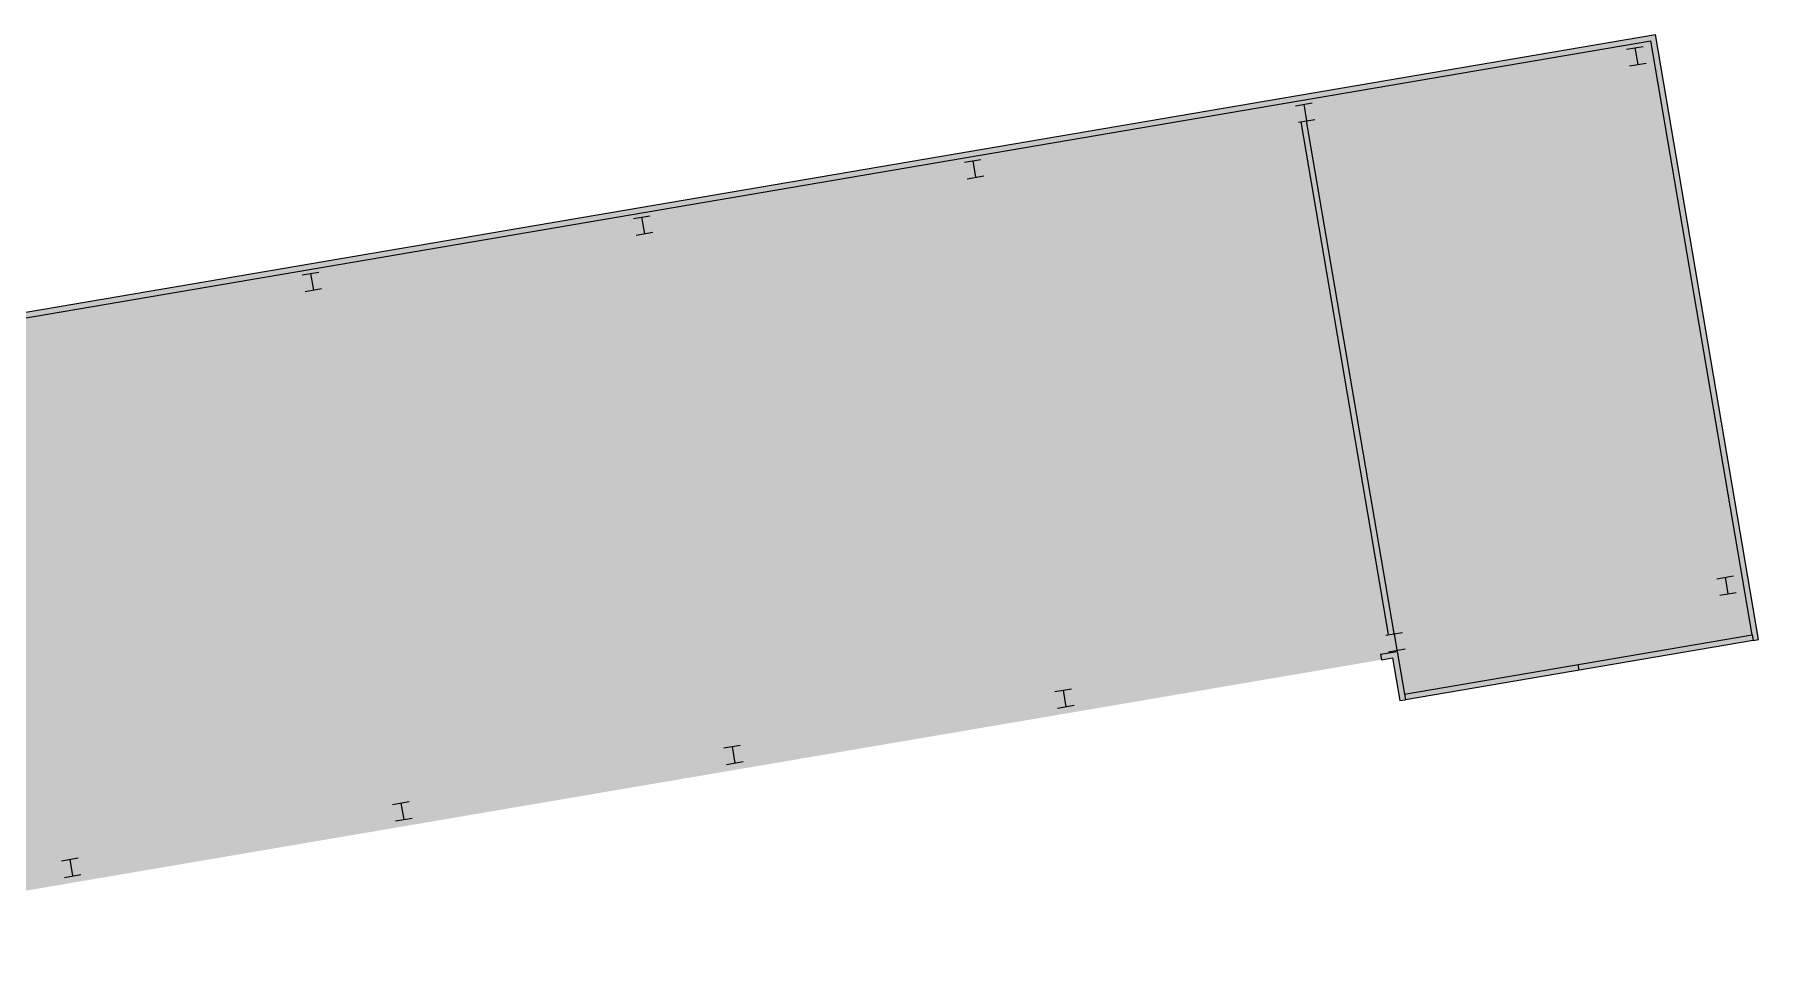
# Model space of a CAD drawing. Header units: inches. Extents: x -256 to 2347, y 39 to 698.
# Drawn here: x 1115 to 2347, y 39 to 698 of the extents above; entities that cross this region are included whole.
import ezdxf

# ---------------------------------------------------------------- set-up
doc = ezdxf.new("R2010")
doc.units = ezdxf.units.IN
doc.header["$LTSCALE"] = 10
doc.header["$MEASUREMENT"] = 0
doc.layers.get('0').update_dxf_attribs({"linetype": 'CONTINUOUS'})
for name, color, linetype in [('A-COLS', 5, 'CONTINUOUS'), ('A-DOOR', 2, 'CONTINUOUS'), ('A-WALL', 7, 'CONTINUOUS'), ('Rooms-Category-Color', 7, 'CONTINUOUS'), ('Rooms-College-Color', 7, 'CONTINUOUS'), ('Rooms-Department-Color', 7, 'CONTINUOUS'), ('Rooms-Division-Color', 7, 'CONTINUOUS')]:
    doc.layers.add(name, color=color, linetype=linetype)

# ---------------------------------------------------------------- blocks, each defined once
blk = doc.blocks.new('COL1')
for p, q in [((-0.5, 0.5), (0.5, 0.5)), ((0, 0.5), (0, -0.5)), ((-0.5, -0.5), (0.5, -0.5))]:
    blk.add_line(p, q)

msp = doc.modelspace()

# ---------------------------------------------------------------- hatches: boundary and pattern name
at = {"layer": 'Rooms-Category-Color', "true_color": 0xe3c5e1}
msp.add_hatch(color=254, dxfattribs=at).paths.add_polyline_path([(1565.5, 576.8), (822.1, 450.1), (-232.9, 549), (-235.7, 519.2), (-233.7, 519), (-255.6, 283.1), (-110.3, 269.6), (-123.4, 128.2), (837, 39), (2085.5, 251.8), (2090.7, 221.3), (2347, 265), (2273.3, 697.5)])
at = {"layer": 'Rooms-College-Color', "true_color": 0xe3c5e1}
msp.add_hatch(color=254, dxfattribs=at).paths.add_polyline_path([(1565.5, 576.8), (822.1, 450.1), (-232.9, 549), (-235.7, 519.2), (-233.7, 519), (-255.6, 283.1), (-110.3, 269.6), (-123.4, 128.2), (837, 39), (2085.5, 251.8), (2090.7, 221.3), (2347, 265), (2273.3, 697.5)])
at = {"layer": 'Rooms-Department-Color', "true_color": 0xe3c5e1}
msp.add_hatch(color=254, dxfattribs=at).paths.add_polyline_path([(1565.5, 576.8), (822.1, 450.1), (-232.9, 549), (-235.7, 519.2), (-233.7, 519), (-255.6, 283.1), (-110.3, 269.6), (-123.4, 128.2), (837, 39), (2085.5, 251.8), (2090.7, 221.3), (2347, 265), (2273.3, 697.5)])
at = {"layer": 'Rooms-Division-Color', "true_color": 0xe3c5e1}
msp.add_hatch(color=254, dxfattribs=at).paths.add_polyline_path([(1565.5, 576.8), (822.1, 450.1), (-232.9, 549), (-235.7, 519.2), (-233.7, 519), (-255.6, 283.1), (-110.3, 269.6), (-123.4, 128.2), (837, 39), (2085.5, 251.8), (2090.7, 221.3), (2347, 265), (2273.3, 697.5)])

# ---------------------------------------------------------------- linework, layer by layer
at = {"layer": 'A-COLS'}
for p, q in [((2082.7, 268.4), (2020.2, 635.1)), ((2086.6, 269.1), (2024.1, 635.8))]:
    msp.add_line(p, q, dxfattribs=at)
at = {"layer": 'A-DOOR'}
for p, q in [((2094, 225.9), (2342.4, 268.2)), ((2343.1, 264.3), (2094.7, 221.9)), ((2218.9, 243.1), (2218.2, 247.1))]:
    msp.add_line(p, q, dxfattribs=at)
at = {"layer": 'A-WALL'}
for p, q in [((2342.4, 268.2), (2343.1, 264.3)), ((2077, 254.4), (2077.6, 250.5)), ((2094, 225.9), (2094.7, 221.9))]:
    msp.add_line(p, q, dxfattribs=at)
for points in [[(-232.9, 549), (822.1, 450.1), (2273.3, 697.5)], [(-229.3, 544.6), (822.3, 446.1), (2270, 692.9)], [(2342.4, 268.2), (2270, 692.9)], [(2343.1, 264.3), (2347, 265), (2273.3, 697.5)], [(2077, 254.4), (2088.8, 256.4), (2094, 225.9)], [(2077.6, 250.5), (2085.5, 251.8), (2090.7, 221.3), (2094.7, 221.9)]]:
    msp.add_lwpolyline(points, dxfattribs=at)

# ---------------------------------------------------------------- block references
at = {"layer": 'A-COLS', "xscale": 12, "yscale": 12, "zscale": 12, "rotation": 9.675930439305995}
for p in [(2259.7, 682), (2023.1, 641.7), (1786.5, 601.3), (1549.9, 561), (1313.3, 520.7), (2324.2, 303.5), (2087.6, 263.1), (1851.1, 222.8), (1614.5, 182.5), (1377.9, 142.1), (1141.3, 101.8)]:
    msp.add_blockref('COL1', p, dxfattribs=at)

doc.saveas('drawing.dxf')
